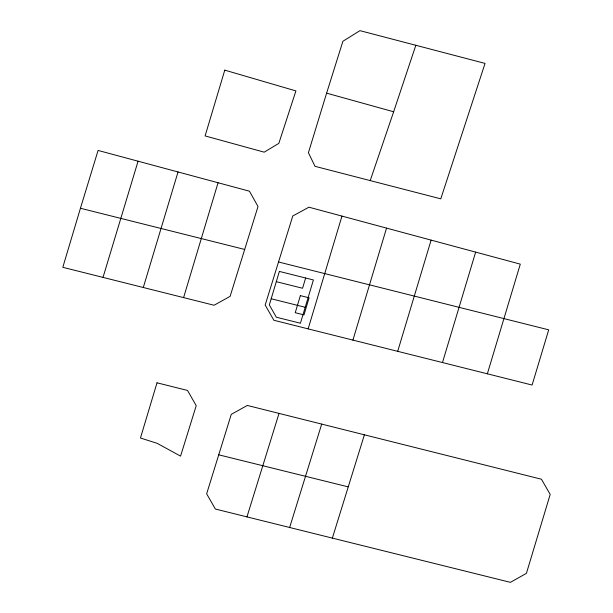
<?xml version="1.0" encoding="UTF-8"?>
<svg xmlns="http://www.w3.org/2000/svg" width="613" height="613" viewBox="0 0 613 613"><rect width="100%" height="100%" fill="white"/><g stroke="black" fill="none" stroke-linecap="round" stroke-linejoin="round"><path stroke-width="0.92" d="M80.441 208.259L62.81 267.314L214.075 305.251L230.12 296.347L258.012 206.504L249.453 191.195L98.08 150.438L80.441 208.259L244.702 249.453M218.067 182.728L183.594 297.604M341.97 216.098L308.14 328.875L273.865 320.262L265.176 305.036L292.784 215.983L308.914 207.194L520.299 264.142L487.35 373.8L308.14 328.875M352.919 340.1L386.542 228.113M442.479 362.544L475.642 252.119M138.071 161.188L103.015 277.413M143.296 287.497L178.031 171.954M305.642 278.003L302.569 288.256L276.31 281.673M397.699 351.318L431.115 240.127M326.614 93.153L308.408 152.714L315.021 166.33L440.785 198.834L485.044 63.407L359.923 30.65L342.897 41.286L326.614 93.153L393.638 111.773L415.875 45.163M289.642 527.502L321.702 424.096L541.44 479.228L550.19 494.423L526.421 573.347L510.414 582.35L215.37 509.035L206.65 493.825L231.27 414.35L247.315 405.446L321.702 424.096M332.369 538.099L364.398 434.809M246.955 516.897L279.022 413.407M370.313 180.299L393.638 111.773M348.054 486.829L218.734 454.815M278.532 261.996L548.704 329.84L532.099 385.041L487.35 373.8M271.184 298.753L305.213 307.282M224.772 70.135L205.11 135.925L264.195 152.17L278.831 143.373L295.91 90.916L224.772 70.135M157.012 382.803L140.454 438.019L157.104 443.306L180.574 456.126L196.214 405.66L187.524 390.443L157.012 382.803M279.382 271.421L269.337 304.914L276.348 317.212L300.424 323.243L313.412 279.949L279.382 271.421M300.355 295.627L295.236 312.707L303.987 314.906L309.113 297.818L300.355 295.627"/></g></svg>
